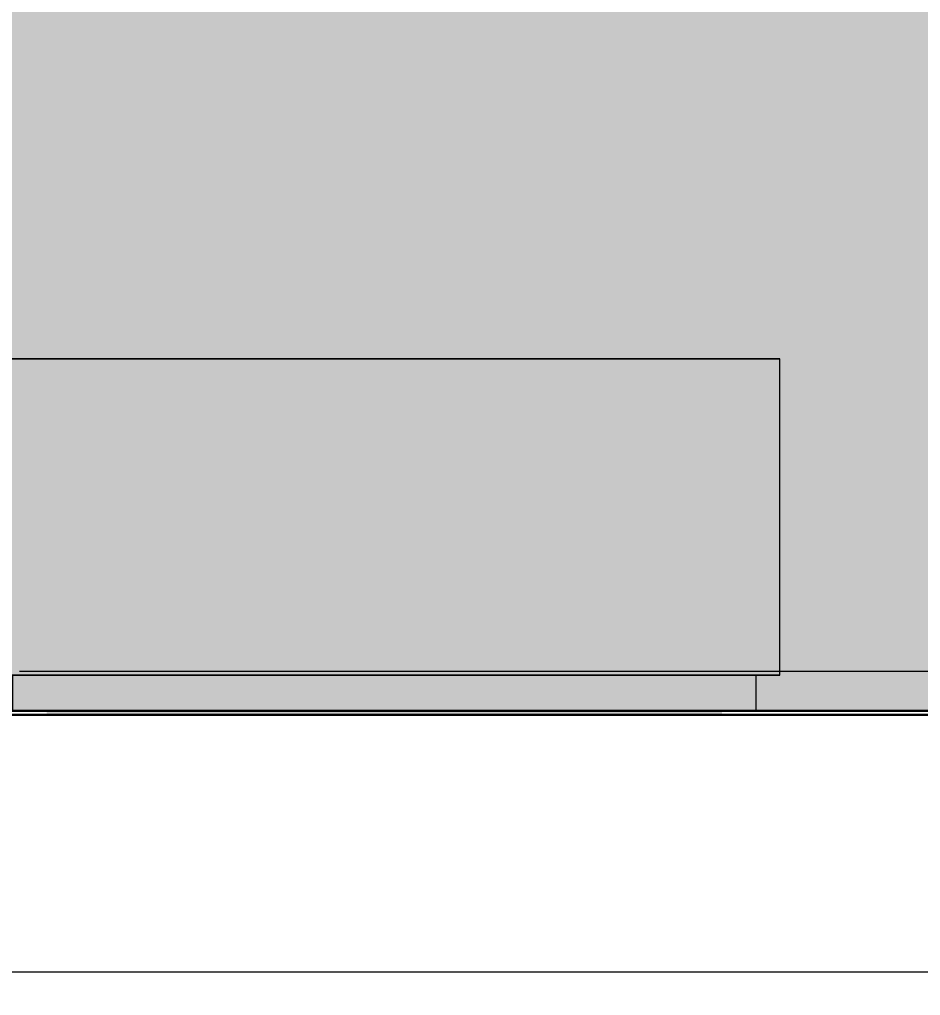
# Model space of a CAD drawing. Header units: millimetres. Extents: x 16345 to 138513, y -2470 to 23828.
# Drawn here: x 108705 to 109844, y 3840 to 5074 of the extents above; entities that cross this region are included whole.
import ezdxf

# ---------------------------------------------------------------- set-up
doc = ezdxf.new("R2010")
doc.units = ezdxf.units.MM
for name, color, linetype, lineweight in [('A-ANNO-DIMS', 7, 'Continuous', 9), ('A-ANNO-DIMS-25', 7, 'Continuous', 9), ('A-GENM', 7, 'Continuous', 9), ('A-WALL-PATT', 7, 'Continuous', 9)]:
    doc.layers.add(name, color=color, linetype=linetype, lineweight=lineweight)
for name, color, linetype, lineweight, true_color in [('A-FLOR-FNSH-1', 7, 'Continuous', 30, 0x3c3c3c), ('I-FURN-2', 7, 'Continuous', 9, 0xc0c0c0), ('I-FURN-5', 7, 'Continuous', 9, 0xacacac), ('I-FURN-6', 7, 'Continuous', 9, 0xc5c578)]:
    doc.layers.add(name, color=color, linetype=linetype, lineweight=lineweight, true_color=true_color)
doc.layers.add('I-FURN-3', color=7, linetype='Continuous', lineweight=9, true_color=0x7f7f7f, transparency=0.7)
doc.layers.add('I-FURN-4', color=2, linetype='Continuous', lineweight=9, true_color=0xffff00, transparency=0.7)
doc.styles.add('ISOCPEUR_1', font='isocpeur.ttf', dxfattribs={"width": 0.9, "height": 62.5})
doc.dimstyles.new('ISO-2_5_0_9К_БОЛЬШОЙ_1', dxfattribs={"dimscale": 304.8, "dimtxt": 62.248823, "dimasz": 0.123031, "dimexe": 0.098425, "dimexo": 0.246063, "dimgap": 0, "dimtad": 1, "dimdec": 0, "dimrnd": 10, "dimzin": 0, "dimdsep": 46, "dimtxsty": 'ISOCPEUR_1', "dimblk1": 'OBLIQUE', "dimblk2": 'OBLIQUE', "dimsah": 1, "dimcen": 0.09, "dimdle": 0.098425, "dimazin": 0, "dimtfac": 1, "dimtdec": 4, "dimtix": 1, "dimtmove": 0, "dimatfit": 3, "dimfxl": 1, "dimtvp": 1, "dimtolj": 1, "dimtzin": 0, "dimarcsym": 2})

# ---------------------------------------------------------------- blocks, each defined once
blk = doc.blocks.new('Плинтус - Плинтус темный _ст_школа_-32862064-Развертка 2_28-1')
at = {"layer": 'A-GENM'}
h = blk.add_hatch(color=256, dxfattribs=at)
h.paths.add_polyline_path([(-827.7, 4200), (-535, 4200), (-535, 4250), (-1416.4, 4250), (-1416.4, 4245), (-1446.4, 4245), (-1446.4, 4200), (-1191.8, 4200)])
h.paths.add_polyline_path([(-5244, 4200), (-4557.7, 4200), (-4557.7, 4245), (-4587.7, 4245), (-4587.7, 4250), (-5244, 4250)])
h.paths.add_polyline_path([(-4114.5, 4200), (-2386.4, 4200), (-2386.4, 4245), (-2416.4, 4245), (-2416.4, 4250), (-4088, 4250), (-4088, 4245), (-4118, 4245), (-4118, 4200), (-4116.1, 4200)])
for p, q in [((-2377.6, 4250), (-2361.2, 4250)), ((-2361, 4250), (-2342, 4250)), ((-2341.7, 4250), (-1511, 4250)), ((-1510.8, 4250), (-1489.3, 4250)), ((-1489.1, 4250), (-1470.2, 4250)), ((-1470, 4250), (-1453.9, 4250)), ((-1453.7, 4250), (-1440.4, 4250)), ((-1440.3, 4250), (-1429.9, 4250)), ((-1429.8, 4250), (-1422.3, 4250)), ((-1422.3, 4250), (-1417.8, 4250)), ((-1417.8, 4250), (-1416.4, 4250)), ((-1416.4, 4250), (-535, 4250))]:
    blk.add_line(p, q, dxfattribs=at)
blk = doc.blocks.new('ПУФ2 - 1_52а-32356763-Развертка 2_28-1')
at = {"layer": 'I-FURN-3'}
for points in [[(-2176, 4250), (-1875.7, 4250), (-1875.7, 4645), (-2416.4, 4645), (-2416.4, 4250), (-2176.4, 4250)], [(-1760.1, 4250), (-1416.4, 4250), (-1416.4, 4645), (-1875.7, 4645), (-1875.7, 4250), (-1760.5, 4250)], [(-2240, 4245), (-1875.7, 4245), (-1875.7, 4250), (-2416.4, 4250), (-2416.4, 4245), (-2247.8, 4245)], [(-1601.4, 4245), (-1416.4, 4245), (-1416.4, 4250), (-1875.7, 4250), (-1875.7, 4245), (-1610.1, 4245)]]:
    blk.add_hatch(color=256, dxfattribs=at).paths.add_polyline_path(points)
at = {"layer": 'I-FURN-4'}
for points in [[(-1915.1, 4200), (-1878.2, 4200), (-1878.2, 4245), (-2386.4, 4245), (-2386.2, 4200), (-1919.4, 4200)], [(-1455.4, 4200), (-1446.4, 4200), (-1446.4, 4245), (-1878.2, 4245), (-1878.2, 4200), (-1459.1, 4200)], [(-1915.1, 4195), (-1878.2, 4195), (-1878.2, 4200), (-2343.3, 4200), (-2343.3, 4195), (-1920, 4195)], [(-1497, 4195), (-1489.4, 4195), (-1489.4, 4200), (-1878.2, 4200), (-1878.2, 4195), (-1510.4, 4195)]]:
    blk.add_hatch(color=256, dxfattribs=at).paths.add_polyline_path(points)
at = {"layer": 'I-FURN-2'}
for p, q in [((-2416.4, 4645), (-2416.4, 4245)), ((-2416.4, 4645), (-1875.7, 4645)), ((-1875.7, 4645), (-1416.4, 4645)), ((-1416.4, 4245), (-1416.4, 4645)), ((-1875.7, 4245), (-2416.4, 4245)), ((-2386.4, 4245), (-2386.4, 4200)), ((-1416.4, 4245), (-1875.7, 4245)), ((-1446.4, 4200), (-1446.4, 4245)), ((-1878.2, 4195), (-2343.7, 4195)), ((-1489.1, 4195), (-1878.2, 4195))]:
    blk.add_line(p, q, dxfattribs=at)
at = {"layer": 'I-FURN-5'}
for p, q in [((-2414.9, 4645), (-2416.4, 4645)), ((-1957, 4645), (-2414.8, 4645)), ((-1418, 4645), (-1957, 4645)), ((-1416.4, 4645), (-1417.6, 4645)), ((-2416.4, 4245), (-2414.9, 4245)), ((-2414.8, 4245), (-2386.7, 4245)), ((-2386.4, 4245), (-2295.8, 4245)), ((-2295.7, 4245), (-1915.1, 4245)), ((-1915, 4245), (-1878.2, 4245)), ((-1878.2, 4245), (-1535.4, 4245)), ((-1535.3, 4245), (-1446.4, 4245)), ((-1446, 4245), (-1418, 4245)), ((-1417.6, 4245), (-1416.4, 4245))]:
    blk.add_line(p, q, dxfattribs=at)
at = {"layer": 'I-FURN-6'}
for p, q in [((-2386.7, 4245), (-2297.5, 4245)), ((-2385, 4245), (-2386.4, 4245)), ((-2386.4, 4245), (-2386.4, 4245)), ((-2373.7, 4245), (-2384.9, 4245)), ((-2351.1, 4245), (-2373.7, 4245)), ((-2317.8, 4245), (-2351.1, 4245)), ((-2295.9, 4245), (-2317.8, 4245)), ((-2297.5, 4245), (-2295.9, 4245)), ((-2295.7, 4245), (-2242.2, 4245)), ((-2163.1, 4245), (-2295.7, 4245)), ((-2242.2, 4245), (-2144.6, 4245)), ((-2097.5, 4245), (-2163.1, 4245)), ((-2144.6, 4245), (-1957, 4245)), ((-1954.6, 4245), (-2097.5, 4245)), ((-1957, 4245), (-1915.1, 4245)), ((-1915.1, 4245), (-1954.6, 4245)), ((-1915, 4245), (-1878.6, 4245)), ((-1880.8, 4245), (-1915, 4245)), ((-1844.2, 4245), (-1880.8, 4245)), ((-1878.6, 4245), (-1763.2, 4245)), ((-1704.2, 4245), (-1844.2, 4245)), ((-1763.2, 4245), (-1535.3, 4245)), ((-1671.9, 4245), (-1704.2, 4245)), ((-1641.2, 4245), (-1671.9, 4245)), ((-1535.3, 4245), (-1641.2, 4245)), ((-1535.2, 4245), (-1512.7, 4245)), ((-1516.3, 4245), (-1535.2, 4245)), ((-1482.7, 4245), (-1516.3, 4245)), ((-1512.7, 4245), (-1446, 4245)), ((-1459.7, 4245), (-1482.7, 4245)), ((-1447.9, 4245), (-1459.7, 4245)), ((-1446.4, 4245), (-1447.6, 4245))]:
    blk.add_line(p, q, dxfattribs=at)
blk = doc.blocks.new('DIMBLOCK69-Развертка 2_28-1')
at = {"layer": 'A-ANNO-DIMS-25'}
for p, q in [((105833.5, 4125), (105833.5, 3840.1)), ((110562.5, 4125), (110562.5, 3840.1)), ((105833.5, 3870.1), (105833.5, 4120)), ((110562.5, 3870.1), (110562.5, 4120)), ((105833.5, 3870.1), (110562.5, 3870.1))]:
    blk.add_line(p, q, dxfattribs=at)
at = {"layer": 'A-ANNO-DIMS-25', "lineweight": 20}
for p, q in [((105833.5, 3870.1), (105852.3, 3888.9)), ((110562.5, 3870.1), (110581.3, 3888.9)), ((105833.5, 3870.1), (105814.8, 3851.4)), ((110562.5, 3870.1), (110543.8, 3851.4))]:
    blk.add_line(p, q, dxfattribs=at)
at = {"layer": 'A-ANNO-DIMS-25', "color": 0, "insert": (108116, 3951.8), "char_height": 62.5, "width": 196.802, "attachment_point": 1, "line_spacing_factor": 1.149209, "style": 'ISOCPEUR_1'}
blk.add_mtext('4730', dxfattribs=at)
blk = doc.blocks.new('_Oblique')
at = {"color": 0, "linetype": 'ByBlock', "lineweight": -2}
blk.add_line((-0.5, -0.5), (0.5, 0.5), dxfattribs=at)

msp = doc.modelspace()

# ---------------------------------------------------------------- hatches: boundary and pattern name
at = {"layer": 'A-WALL-PATT'}
h = msp.add_hatch(color=256, dxfattribs=at)
h.paths.add_polyline_path([(110657.5, 4200), (110661.5, 4200), (110661.5, 4925), (110657.5, 4925), (110657.5, 4203.3)])
h.paths.add_polyline_path([(110582.5, 4200), (110582.5, 5000), (110661.5, 5000), (110661.5, 7600), (105833.5, 7600), (105833.5, 4250), (106494.8, 4250), (106494.8, 4645), (106994.5, 4645), (106994.5, 4250), (108666.1, 4250), (108666.1, 4645), (109666.1, 4645), (109666.1, 4250), (110561.5, 4250), (110561.5, 4300), (110541.5, 4300), (110541.5, 4850), (110561.5, 4850), (110561.5, 5000), (110562.5, 5000), (110562.5, 4200)])
h.paths.add_polyline_path([(108070.3, 5100), (106742.5, 5100), (106742.5, 6400), (109742.5, 6400), (109742.5, 5100), (108798.5, 5100)])

# ---------------------------------------------------------------- linework, layer by layer
at = {"layer": 'A-FLOR-FNSH-1'}
for p, q in [((110982.5, 4200), (87682.5, 4200)), ((87682.5, 4195), (110982.5, 4195))]:
    msp.add_line(p, q, dxfattribs=at)

# ---------------------------------------------------------------- block references
at = {"layer": 'A-GENM'}
msp.add_blockref('Плинтус - Плинтус темный _ст_школа_-32862064-Развертка 2_28-1', (111082.5, 0), dxfattribs=at)
at = {"layer": 'I-FURN-2'}
msp.add_blockref('ПУФ2 - 1_52а-32356763-Развертка 2_28-1', (111082.5, 0), dxfattribs=at)

# ---------------------------------------------------------------- dimensions: what is measured, and where the dimension line sits
at = {"layer": 'A-ANNO-DIMS'}
dim = msp.add_linear_dim(base=(110562.5, 3870.1), p1=(105833.5, 4200), p2=(110562.5, 4200), dimstyle='ISO-2_5_0_9К_БОЛЬШОЙ_1', override={"dimpost": '<>', "dimfxl": 4729.000005}, dxfattribs=at)
dim.commit()
dim.dimension.update_dxf_attribs({"geometry": 'DIMBLOCK69-Развертка 2_28-1', "text_midpoint": (108198, 3901.4)})

doc.saveas('drawing.dxf')
